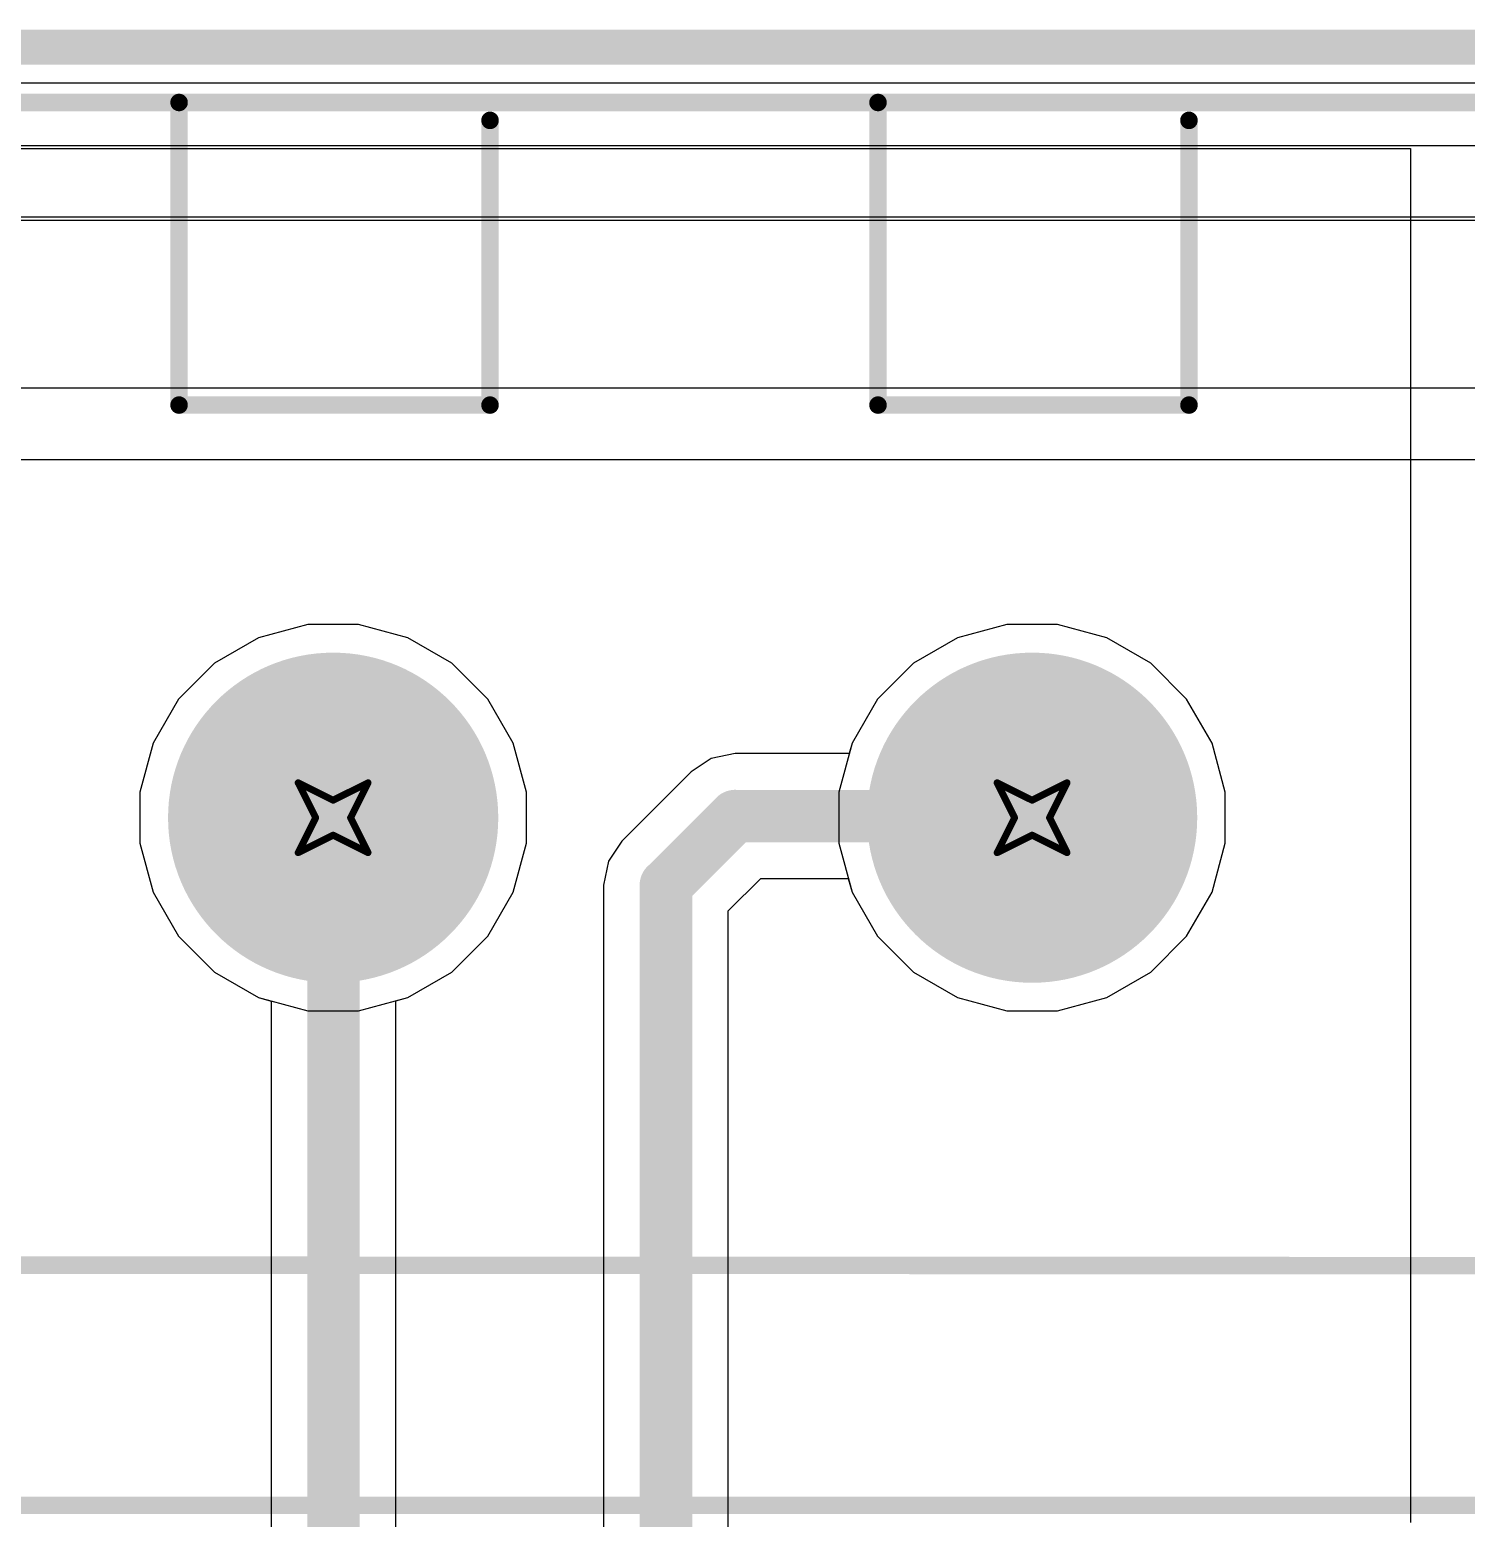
# Model space of a CAD drawing. Header units: inches. Extents: x -3 to 5259, y -3 to 5282.
# Drawn here: x 92.48 to 102.91, y 96.58 to 107.4 of the extents above; entities that cross this region are included whole.
import ezdxf

# ---------------------------------------------------------------- set-up
doc = ezdxf.new("R2010")
doc.units = ezdxf.units.IN
for name, color, linetype in [('Board Outline', 216, 'Continuous'), ('Bottom Layer', 5, 'Continuous'), ('Bottom Solder', 6, 'Continuous'), ('Drill Drawing', 1, 'Continuous'), ('Layer 1', 16, 'Continuous'), ('Layer 2', 76, 'Continuous'), ('Multi-Layer', 9, 'Continuous'), ('Pad Holes', 156, 'Continuous'), ('Top Layer', 1, 'Continuous'), ('Top Overlay', 2, 'Continuous'), ('Top Solder', 216, 'Continuous')]:
    doc.layers.add(name, color=color, linetype=linetype)

# ---------------------------------------------------------------- blocks, each defined once
blk = doc.blocks.new('DB128V_5_08_5P_GN_S_183')
at = {"layer": 'Bottom Layer'}
h = blk.add_hatch(color=5, dxfattribs=at)
edge = h.paths.add_edge_path()
edge.add_arc((0, 0), 1.15, 0, 360)
h = blk.add_hatch(color=5, dxfattribs=at)
edge = h.paths.add_edge_path()
edge.add_arc((5.08, 0), 1.15, 0, 360)
at = {"layer": 'Bottom Solder'}
h = blk.add_hatch(color=6, dxfattribs=at)
edge = h.paths.add_edge_path()
edge.add_arc((0, 0), 1.2, 0, 360)
h = blk.add_hatch(color=6, dxfattribs=at)
edge = h.paths.add_edge_path()
edge.add_arc((5.08, 0), 1.2, 0, 360)
at = {"layer": 'Layer 1'}
h = blk.add_hatch(color=16, dxfattribs=at)
edge = h.paths.add_edge_path()
edge.add_arc((0, 0), 1.15, 0, 360)
h = blk.add_hatch(color=16, dxfattribs=at)
edge = h.paths.add_edge_path()
edge.add_arc((5.08, 0), 1.15, 0, 360)
at = {"layer": 'Layer 2'}
h = blk.add_hatch(color=76, dxfattribs=at)
edge = h.paths.add_edge_path()
edge.add_arc((0, 0), 1.15, 0, 360)
h = blk.add_hatch(color=76, dxfattribs=at)
edge = h.paths.add_edge_path()
edge.add_arc((5.08, 0), 1.15, 0, 360)
at = {"layer": 'Multi-Layer'}
h = blk.add_hatch(color=9, dxfattribs=at)
edge = h.paths.add_edge_path()
edge.add_arc((0, 0), 1.15, 0, 360)
h = blk.add_hatch(color=9, dxfattribs=at)
edge = h.paths.add_edge_path()
edge.add_arc((5.08, 0), 1.15, 0, 360)
at = {"layer": 'Pad Holes'}
h = blk.add_hatch(color=7, dxfattribs=at)
edge = h.paths.add_edge_path()
edge.add_arc((0, 0), 0.75, 0, 360)
h = blk.add_hatch(color=7, dxfattribs=at)
edge = h.paths.add_edge_path()
edge.add_arc((5.08, 0), 0.75, 0, 360)
at = {"layer": 'Top Layer'}
h = blk.add_hatch(color=1, dxfattribs=at)
edge = h.paths.add_edge_path()
edge.add_arc((0, 0), 1.15, 0, 360)
h = blk.add_hatch(color=1, dxfattribs=at)
edge = h.paths.add_edge_path()
edge.add_arc((5.08, 0), 1.15, 0, 360)
at = {"layer": 'Top Solder'}
h = blk.add_hatch(color=216, dxfattribs=at)
edge = h.paths.add_edge_path()
edge.add_arc((0, 0), 1.2, 0, 360)
h = blk.add_hatch(color=216, dxfattribs=at)
edge = h.paths.add_edge_path()
edge.add_arc((5.08, 0), 1.2, 0, 360)
at = {"layer": 'Top Overlay'}
for points in [[(12.7, 5, 0.127, 0.127, 0), (-12.7, 5, 0.127, 0.127, 0)], [(12.69, 3.251, 0.127, 0.127, 0), (-12.71, 3.26, 0.127, 0.127, 0)], [(-1.14, -3, 0.127, 0.127, 0), (-1.14, -5.07, 0.127, 0.127, 0)], [(1.12, -3, 0.127, 0.127, 0), (-1.14, -3, 0.127, 0.127, 0)], [(1.12, -3, 0.127, 0.127, 0), (1.12, -5.2, 0.127, 0.127, 0)], [(3.94, -3, 0.127, 0.127, 0), (3.94, -5.07, 0.127, 0.127, 0)], [(6.2, -3, 0.127, 0.127, 0), (3.94, -3, 0.127, 0.127, 0)], [(6.2, -3, 0.127, 0.127, 0), (6.2, -5.2, 0.127, 0.127, 0)], [(12.7, -5.2, 0.127, 0.127, 0), (-12.7, -5.2, 0.127, 0.127, 0)]]:
    blk.add_lwpolyline(points, format="xyseb", dxfattribs=at)
for points in [[(-1.172, -3, 0.0635, 0.0635, 1), (-1.108, -3, 0.0635, 0.0635, 1)], [(-1.172, -3, 0.0635, 0.0635, 1), (-1.108, -3, 0.0635, 0.0635, 1)], [(1.088, -3, 0.0635, 0.0635, 1), (1.152, -3, 0.0635, 0.0635, 1)], [(1.088, -3, 0.0635, 0.0635, 1), (1.152, -3, 0.0635, 0.0635, 1)], [(3.908, -3, 0.0635, 0.0635, 1), (3.972, -3, 0.0635, 0.0635, 1)], [(3.908, -3, 0.0635, 0.0635, 1), (3.972, -3, 0.0635, 0.0635, 1)], [(6.168, -3, 0.0635, 0.0635, 1), (6.232, -3, 0.0635, 0.0635, 1)], [(6.168, -3, 0.0635, 0.0635, 1), (6.232, -3, 0.0635, 0.0635, 1)], [(-1.172, -5.07, 0.0635, 0.0635, 1), (-1.108, -5.07, 0.0635, 0.0635, 1)], [(3.908, -5.07, 0.0635, 0.0635, 1), (3.972, -5.07, 0.0635, 0.0635, 1)], [(1.088, -5.2, 0.0635, 0.0635, 1), (1.152, -5.2, 0.0635, 0.0635, 1)], [(6.168, -5.2, 0.0635, 0.0635, 1), (6.232, -5.2, 0.0635, 0.0635, 1)]]:
    blk.add_lwpolyline(points, format="xyseb", close=True, dxfattribs=at)

msp = doc.modelspace()

# ---------------------------------------------------------------- linework, layer by layer
at = {"layer": 'Board Outline'}
msp.add_lwpolyline([(-2.722, 107.278, 0.254, 0.254, 0), (147.278, 107.278, 0.254, 0.254, 0)], format="xyseb", dxfattribs=at)
at = {"layer": 'Bottom Layer'}
for p, q in [((5.363, 106.045), (139.161, 106.045)), ((48.108, 106.02), (139.144, 106.02)), ((94.495, 103.08), (94.138, 102.984)), ((94.495, 103.08), (94.138, 102.984)), ((94.865, 103.08), (94.495, 103.08)), ((94.865, 103.08), (94.495, 103.08)), ((95.222, 102.984), (94.865, 103.08)), ((95.222, 102.984), (94.865, 103.08)), ((99.575, 103.08), (99.218, 102.984)), ((99.575, 103.08), (99.218, 102.984)), ((99.945, 103.08), (99.575, 103.08)), ((99.945, 103.08), (99.575, 103.08)), ((100.302, 102.984), (99.945, 103.08)), ((100.302, 102.984), (99.945, 103.08)), ((94.138, 102.984), (93.818, 102.799)), ((94.138, 102.984), (93.818, 102.799)), ((95.542, 102.799), (95.222, 102.984)), ((95.542, 102.799), (95.222, 102.984)), ((99.218, 102.984), (98.898, 102.799)), ((99.218, 102.984), (98.898, 102.799)), ((100.622, 102.799), (100.302, 102.984)), ((100.622, 102.799), (100.302, 102.984)), ((93.818, 102.799), (93.556, 102.538)), ((93.818, 102.799), (93.556, 102.538)), ((95.803, 102.538), (95.542, 102.799)), ((95.803, 102.538), (95.542, 102.799)), ((98.898, 102.799), (98.636, 102.538)), ((98.898, 102.799), (98.636, 102.538)), ((100.883, 102.538), (100.622, 102.799)), ((100.883, 102.538), (100.622, 102.799)), ((93.556, 102.538), (93.371, 102.218)), ((93.556, 102.538), (93.371, 102.218)), ((95.988, 102.218), (95.803, 102.538)), ((95.988, 102.218), (95.803, 102.538)), ((98.636, 102.538), (98.451, 102.218)), ((98.636, 102.538), (98.451, 102.218)), ((101.068, 102.218), (100.883, 102.538)), ((101.068, 102.218), (100.883, 102.538)), ((93.371, 102.218), (93.276, 101.861)), ((93.371, 102.218), (93.276, 101.861)), ((96.084, 101.861), (95.988, 102.218)), ((96.084, 101.861), (95.988, 102.218)), ((98.451, 102.218), (98.356, 101.861)), ((98.451, 102.218), (98.356, 101.861)), ((101.164, 101.861), (101.068, 102.218)), ((101.164, 101.861), (101.068, 102.218)), ((93.276, 101.861), (93.276, 101.491)), ((93.276, 101.861), (93.276, 101.491)), ((96.084, 101.491), (96.084, 101.861)), ((96.084, 101.491), (96.084, 101.861)), ((98.356, 101.861), (98.356, 101.491)), ((98.356, 101.861), (98.356, 101.491)), ((101.164, 101.491), (101.164, 101.861)), ((101.164, 101.491), (101.164, 101.861)), ((93.276, 101.491), (93.371, 101.134)), ((93.276, 101.491), (93.371, 101.134)), ((95.988, 101.134), (96.084, 101.491)), ((95.988, 101.134), (96.084, 101.491)), ((98.356, 101.491), (98.451, 101.134)), ((98.356, 101.491), (98.451, 101.134)), ((101.068, 101.134), (101.164, 101.491)), ((101.068, 101.134), (101.164, 101.491)), ((93.371, 101.134), (93.556, 100.814)), ((93.371, 101.134), (93.556, 100.814)), ((95.803, 100.814), (95.988, 101.134)), ((95.803, 100.814), (95.988, 101.134)), ((98.451, 101.134), (98.636, 100.814)), ((98.451, 101.134), (98.636, 100.814)), ((100.883, 100.814), (101.068, 101.134)), ((100.883, 100.814), (101.068, 101.134)), ((93.556, 100.814), (93.818, 100.552)), ((93.556, 100.814), (93.818, 100.552)), ((95.542, 100.552), (95.803, 100.814)), ((95.542, 100.552), (95.803, 100.814)), ((98.636, 100.814), (98.898, 100.552)), ((98.636, 100.814), (98.898, 100.552)), ((100.622, 100.552), (100.883, 100.814)), ((100.622, 100.552), (100.883, 100.814)), ((93.818, 100.552), (94.138, 100.368)), ((93.818, 100.552), (94.138, 100.368)), ((95.222, 100.368), (95.542, 100.552)), ((95.222, 100.368), (95.542, 100.552)), ((98.898, 100.552), (99.218, 100.368)), ((98.898, 100.552), (99.218, 100.368)), ((100.302, 100.368), (100.622, 100.552)), ((100.302, 100.368), (100.622, 100.552)), ((94.138, 100.368), (94.495, 100.272)), ((94.138, 100.368), (94.495, 100.272)), ((94.865, 100.272), (95.222, 100.368)), ((94.865, 100.272), (95.222, 100.368)), ((99.218, 100.368), (99.575, 100.272)), ((99.218, 100.368), (99.575, 100.272)), ((99.945, 100.272), (100.302, 100.368)), ((99.945, 100.272), (100.302, 100.368)), ((94.495, 100.272), (94.865, 100.272)), ((94.495, 100.272), (94.865, 100.272)), ((99.575, 100.272), (99.945, 100.272)), ((99.575, 100.272), (99.945, 100.272))]:
    msp.add_line(p, q, dxfattribs=at)
at = {"layer": 'Drill Drawing'}
for points in [[(94.426, 101.93, 0.0508, 0.0508, 0), (94.68, 101.803, 0.0508, 0.0508, 0)], [(94.426, 101.93, 0.0508, 0.0508, 0), (94.553, 101.676, 0.0508, 0.0508, 0)], [(94.68, 101.803, 0.0508, 0.0508, 0), (94.934, 101.93, 0.0508, 0.0508, 0)], [(94.807, 101.676, 0.0508, 0.0508, 0), (94.934, 101.93, 0.0508, 0.0508, 0)], [(99.506, 101.93, 0.0508, 0.0508, 0), (99.76, 101.803, 0.0508, 0.0508, 0)], [(99.506, 101.93, 0.0508, 0.0508, 0), (99.633, 101.676, 0.0508, 0.0508, 0)], [(99.76, 101.803, 0.0508, 0.0508, 0), (100.014, 101.93, 0.0508, 0.0508, 0)], [(99.887, 101.676, 0.0508, 0.0508, 0), (100.014, 101.93, 0.0508, 0.0508, 0)], [(94.426, 101.422, 0.0508, 0.0508, 0), (94.553, 101.676, 0.0508, 0.0508, 0)], [(94.807, 101.676, 0.0508, 0.0508, 0), (94.934, 101.422, 0.0508, 0.0508, 0)], [(99.506, 101.422, 0.0508, 0.0508, 0), (99.633, 101.676, 0.0508, 0.0508, 0)], [(99.887, 101.676, 0.0508, 0.0508, 0), (100.014, 101.422, 0.0508, 0.0508, 0)], [(94.426, 101.422, 0.0508, 0.0508, 0), (94.68, 101.549, 0.0508, 0.0508, 0)], [(94.68, 101.549, 0.0508, 0.0508, 0), (94.934, 101.422, 0.0508, 0.0508, 0)], [(99.506, 101.422, 0.0508, 0.0508, 0), (99.76, 101.549, 0.0508, 0.0508, 0)], [(99.76, 101.549, 0.0508, 0.0508, 0), (100.014, 101.422, 0.0508, 0.0508, 0)]]:
    msp.add_lwpolyline(points, format="xyseb", dxfattribs=at)
for points in [[(94.413, 101.93, 0.0254, 0.0254, 1), (94.438, 101.93, 0.0254, 0.0254, 1)], [(94.413, 101.93, 0.0254, 0.0254, 1), (94.438, 101.93, 0.0254, 0.0254, 1)], [(94.921, 101.93, 0.0254, 0.0254, 1), (94.946, 101.93, 0.0254, 0.0254, 1)], [(94.921, 101.93, 0.0254, 0.0254, 1), (94.946, 101.93, 0.0254, 0.0254, 1)], [(99.493, 101.93, 0.0254, 0.0254, 1), (99.518, 101.93, 0.0254, 0.0254, 1)], [(99.493, 101.93, 0.0254, 0.0254, 1), (99.518, 101.93, 0.0254, 0.0254, 1)], [(100.001, 101.93, 0.0254, 0.0254, 1), (100.026, 101.93, 0.0254, 0.0254, 1)], [(100.001, 101.93, 0.0254, 0.0254, 1), (100.026, 101.93, 0.0254, 0.0254, 1)], [(94.667, 101.803, 0.0254, 0.0254, 1), (94.692, 101.803, 0.0254, 0.0254, 1)], [(94.667, 101.803, 0.0254, 0.0254, 1), (94.692, 101.803, 0.0254, 0.0254, 1)], [(99.747, 101.803, 0.0254, 0.0254, 1), (99.772, 101.803, 0.0254, 0.0254, 1)], [(99.747, 101.803, 0.0254, 0.0254, 1), (99.772, 101.803, 0.0254, 0.0254, 1)], [(94.54, 101.676, 0.0254, 0.0254, 1), (94.565, 101.676, 0.0254, 0.0254, 1)], [(94.54, 101.676, 0.0254, 0.0254, 1), (94.565, 101.676, 0.0254, 0.0254, 1)], [(94.794, 101.676, 0.0254, 0.0254, 1), (94.819, 101.676, 0.0254, 0.0254, 1)], [(94.794, 101.676, 0.0254, 0.0254, 1), (94.819, 101.676, 0.0254, 0.0254, 1)], [(99.62, 101.676, 0.0254, 0.0254, 1), (99.645, 101.676, 0.0254, 0.0254, 1)], [(99.62, 101.676, 0.0254, 0.0254, 1), (99.645, 101.676, 0.0254, 0.0254, 1)], [(99.874, 101.676, 0.0254, 0.0254, 1), (99.899, 101.676, 0.0254, 0.0254, 1)], [(99.874, 101.676, 0.0254, 0.0254, 1), (99.899, 101.676, 0.0254, 0.0254, 1)], [(94.667, 101.549, 0.0254, 0.0254, 1), (94.692, 101.549, 0.0254, 0.0254, 1)], [(94.667, 101.549, 0.0254, 0.0254, 1), (94.692, 101.549, 0.0254, 0.0254, 1)], [(99.747, 101.549, 0.0254, 0.0254, 1), (99.772, 101.549, 0.0254, 0.0254, 1)], [(99.747, 101.549, 0.0254, 0.0254, 1), (99.772, 101.549, 0.0254, 0.0254, 1)], [(94.413, 101.422, 0.0254, 0.0254, 1), (94.438, 101.422, 0.0254, 0.0254, 1)], [(94.413, 101.422, 0.0254, 0.0254, 1), (94.438, 101.422, 0.0254, 0.0254, 1)], [(94.921, 101.422, 0.0254, 0.0254, 1), (94.946, 101.422, 0.0254, 0.0254, 1)], [(94.921, 101.422, 0.0254, 0.0254, 1), (94.946, 101.422, 0.0254, 0.0254, 1)], [(99.493, 101.422, 0.0254, 0.0254, 1), (99.518, 101.422, 0.0254, 0.0254, 1)], [(99.493, 101.422, 0.0254, 0.0254, 1), (99.518, 101.422, 0.0254, 0.0254, 1)], [(100.001, 101.422, 0.0254, 0.0254, 1), (100.026, 101.422, 0.0254, 0.0254, 1)], [(100.001, 101.422, 0.0254, 0.0254, 1), (100.026, 101.422, 0.0254, 0.0254, 1)]]:
    msp.add_lwpolyline(points, format="xyseb", close=True, dxfattribs=at)
at = {"layer": 'Layer 1'}
for p, q in [((-2.463, 107.019), (147.019, 107.019)), ((118.441, 104.799), (72.257, 104.799)), ((72.257, 104.281), (118.226, 104.281)), ((94.495, 103.08), (94.138, 102.984)), ((94.865, 103.08), (94.495, 103.08)), ((95.222, 102.984), (94.865, 103.08)), ((99.575, 103.08), (99.218, 102.984)), ((99.945, 103.08), (99.575, 103.08)), ((100.302, 102.984), (99.945, 103.08)), ((94.138, 102.984), (93.818, 102.799)), ((95.542, 102.799), (95.222, 102.984)), ((99.218, 102.984), (98.898, 102.799)), ((100.622, 102.799), (100.302, 102.984)), ((93.818, 102.799), (93.556, 102.538)), ((95.803, 102.538), (95.542, 102.799)), ((98.898, 102.799), (98.636, 102.538)), ((100.883, 102.538), (100.622, 102.799)), ((93.556, 102.538), (93.371, 102.218)), ((95.988, 102.218), (95.803, 102.538)), ((98.636, 102.538), (98.451, 102.218)), ((101.068, 102.218), (100.883, 102.538)), ((93.371, 102.218), (93.276, 101.861)), ((96.084, 101.861), (95.988, 102.218)), ((98.451, 102.218), (98.356, 101.861)), ((101.164, 101.861), (101.068, 102.218)), ((93.276, 101.861), (93.276, 101.491)), ((96.084, 101.491), (96.084, 101.861)), ((98.356, 101.861), (98.356, 101.491)), ((101.164, 101.491), (101.164, 101.861)), ((93.276, 101.491), (93.371, 101.134)), ((95.988, 101.134), (96.084, 101.491)), ((98.356, 101.491), (98.451, 101.134)), ((101.068, 101.134), (101.164, 101.491)), ((93.371, 101.134), (93.556, 100.814)), ((95.803, 100.814), (95.988, 101.134)), ((98.451, 101.134), (98.636, 100.814)), ((100.883, 100.814), (101.068, 101.134)), ((93.556, 100.814), (93.818, 100.552)), ((95.542, 100.552), (95.803, 100.814)), ((98.636, 100.814), (98.898, 100.552)), ((100.622, 100.552), (100.883, 100.814)), ((93.818, 100.552), (94.138, 100.368)), ((95.222, 100.368), (95.542, 100.552)), ((98.898, 100.552), (99.218, 100.368)), ((100.302, 100.368), (100.622, 100.552)), ((94.138, 100.368), (94.495, 100.272)), ((94.865, 100.272), (95.222, 100.368)), ((99.218, 100.368), (99.575, 100.272)), ((99.945, 100.272), (100.302, 100.368)), ((94.495, 100.272), (94.865, 100.272)), ((99.575, 100.272), (99.945, 100.272))]:
    msp.add_line(p, q, dxfattribs=at)
at = {"layer": 'Layer 2'}
for p, q in [((-2.158, 106.564), (118.244, 106.564)), ((94.495, 103.08), (94.138, 102.984)), ((94.865, 103.08), (94.495, 103.08)), ((95.222, 102.984), (94.865, 103.08)), ((99.575, 103.08), (99.218, 102.984)), ((99.945, 103.08), (99.575, 103.08)), ((100.302, 102.984), (99.945, 103.08)), ((94.138, 102.984), (93.818, 102.799)), ((95.542, 102.799), (95.222, 102.984)), ((99.218, 102.984), (98.898, 102.799)), ((100.622, 102.799), (100.302, 102.984)), ((93.818, 102.799), (93.556, 102.538)), ((95.803, 102.538), (95.542, 102.799)), ((98.898, 102.799), (98.636, 102.538)), ((100.883, 102.538), (100.622, 102.799)), ((93.556, 102.538), (93.371, 102.218)), ((95.988, 102.218), (95.803, 102.538)), ((98.636, 102.538), (98.451, 102.218)), ((101.068, 102.218), (100.883, 102.538)), ((93.371, 102.218), (93.276, 101.861)), ((96.084, 101.861), (95.988, 102.218)), ((98.451, 102.218), (98.356, 101.861)), ((101.164, 101.861), (101.068, 102.218)), ((93.276, 101.861), (93.276, 101.491)), ((96.084, 101.491), (96.084, 101.861)), ((98.356, 101.861), (98.356, 101.491)), ((101.164, 101.491), (101.164, 101.861)), ((93.276, 101.491), (93.371, 101.134)), ((95.988, 101.134), (96.084, 101.491)), ((98.356, 101.491), (98.451, 101.134)), ((101.068, 101.134), (101.164, 101.491)), ((93.371, 101.134), (93.556, 100.814)), ((95.803, 100.814), (95.988, 101.134)), ((98.451, 101.134), (98.636, 100.814)), ((100.883, 100.814), (101.068, 101.134)), ((93.556, 100.814), (93.818, 100.552)), ((95.542, 100.552), (95.803, 100.814)), ((98.636, 100.814), (98.898, 100.552)), ((100.622, 100.552), (100.883, 100.814)), ((93.818, 100.552), (94.138, 100.368)), ((95.222, 100.368), (95.542, 100.552)), ((98.898, 100.552), (99.218, 100.368)), ((100.302, 100.368), (100.622, 100.552)), ((94.138, 100.368), (94.495, 100.272)), ((94.865, 100.272), (95.222, 100.368)), ((99.218, 100.368), (99.575, 100.272)), ((99.945, 100.272), (100.302, 100.368)), ((94.495, 100.272), (94.865, 100.272)), ((99.575, 100.272), (99.945, 100.272))]:
    msp.add_line(p, q, dxfattribs=at)
at = {"layer": 'Top Layer'}
for p, q in [((84.258, 106.542), (102.51, 106.542)), ((102.51, 106.542), (102.51, 96.553)), ((94.495, 103.08), (94.138, 102.984)), ((94.865, 103.08), (94.495, 103.08)), ((95.222, 102.984), (94.865, 103.08)), ((99.575, 103.08), (99.218, 102.984)), ((99.945, 103.08), (99.575, 103.08)), ((100.302, 102.984), (99.945, 103.08)), ((94.138, 102.984), (93.818, 102.799)), ((95.542, 102.799), (95.222, 102.984)), ((99.218, 102.984), (98.898, 102.799)), ((100.622, 102.799), (100.302, 102.984)), ((93.818, 102.799), (93.556, 102.538)), ((95.803, 102.538), (95.542, 102.799)), ((98.898, 102.799), (98.636, 102.538)), ((100.883, 102.538), (100.622, 102.799)), ((93.556, 102.538), (93.371, 102.218)), ((95.988, 102.218), (95.803, 102.538)), ((98.636, 102.538), (98.451, 102.218)), ((101.068, 102.218), (100.883, 102.538)), ((93.371, 102.218), (93.276, 101.861)), ((96.084, 101.861), (95.988, 102.218)), ((98.451, 102.218), (98.431, 102.142)), ((101.164, 101.861), (101.068, 102.218)), ((97.428, 102.107), (97.281, 102.009)), ((97.601, 102.142), (97.428, 102.107)), ((98.431, 102.142), (97.601, 102.142)), ((97.281, 102.009), (96.778, 101.506)), ((97.281, 102.009), (97.281, 102.009)), ((93.276, 101.861), (93.276, 101.491)), ((96.084, 101.491), (96.084, 101.861)), ((101.164, 101.491), (101.164, 101.861)), ((93.276, 101.491), (93.371, 101.134)), ((95.988, 101.134), (96.084, 101.491)), ((96.778, 101.506), (96.68, 101.359)), ((101.068, 101.134), (101.164, 101.491)), ((96.68, 101.359), (96.645, 101.186)), ((96.645, 101.186), (96.645, 91.56)), ((97.552, 100.998), (97.789, 101.235)), ((97.789, 101.235), (98.424, 101.235)), ((98.424, 101.235), (98.451, 101.134)), ((93.371, 101.134), (93.556, 100.814)), ((95.803, 100.814), (95.988, 101.134)), ((98.451, 101.134), (98.636, 100.814)), ((100.883, 100.814), (101.068, 101.134)), ((97.552, 91.56), (97.552, 100.998)), ((93.556, 100.814), (93.818, 100.552)), ((95.542, 100.552), (95.803, 100.814)), ((98.636, 100.814), (98.898, 100.552)), ((100.622, 100.552), (100.883, 100.814)), ((93.818, 100.552), (94.138, 100.368)), ((95.222, 100.368), (95.542, 100.552)), ((98.898, 100.552), (99.218, 100.368)), ((100.302, 100.368), (100.622, 100.552)), ((94.138, 100.368), (94.229, 100.343)), ((94.229, 100.343), (94.229, 92.637)), ((95.135, 100.345), (95.222, 100.368)), ((95.135, 92.45), (95.135, 100.345)), ((99.218, 100.368), (99.575, 100.272)), ((99.945, 100.272), (100.302, 100.368)), ((99.575, 100.272), (99.945, 100.272))]:
    msp.add_line(p, q, dxfattribs=at)
for points in [[(94.682, 92.45, 0.381, 0.381, 0), (94.682, 102.055, 0.381, 0.381, 0)], [(97.099, 101.186, 0.381, 0.381, 0), (97.601, 101.688, 0.381, 0.381, 0)], [(97.601, 101.688, 0.381, 0.381, 0), (99.747, 101.688, 0.381, 0.381, 0)], [(97.099, 90.856, 0.381, 0.381, 0), (97.099, 101.186, 0.381, 0.381, 0)]]:
    msp.add_lwpolyline(points, format="xyseb", dxfattribs=at)
for points in [[(94.587, 102.055, 0.191, 0.191, 1), (94.778, 102.055, 0.191, 0.191, 1)], [(97.506, 101.688, 0.191, 0.191, 1), (97.697, 101.688, 0.191, 0.191, 1)], [(97.506, 101.688, 0.191, 0.191, 1), (97.697, 101.688, 0.191, 0.191, 1)], [(99.652, 101.688, 0.191, 0.191, 1), (99.843, 101.688, 0.191, 0.191, 1)], [(97.003, 101.186, 0.191, 0.191, 1), (97.194, 101.186, 0.191, 0.191, 1)], [(97.003, 101.186, 0.191, 0.191, 1), (97.194, 101.186, 0.191, 0.191, 1)]]:
    msp.add_lwpolyline(points, format="xyseb", close=True, dxfattribs=at)

# ---------------------------------------------------------------- block references
at = {"rotation": 180}
msp.add_blockref('DB128V_5_08_5P_GN_S_183', (99.76, 101.676), dxfattribs=at)

doc.saveas('drawing.dxf')
